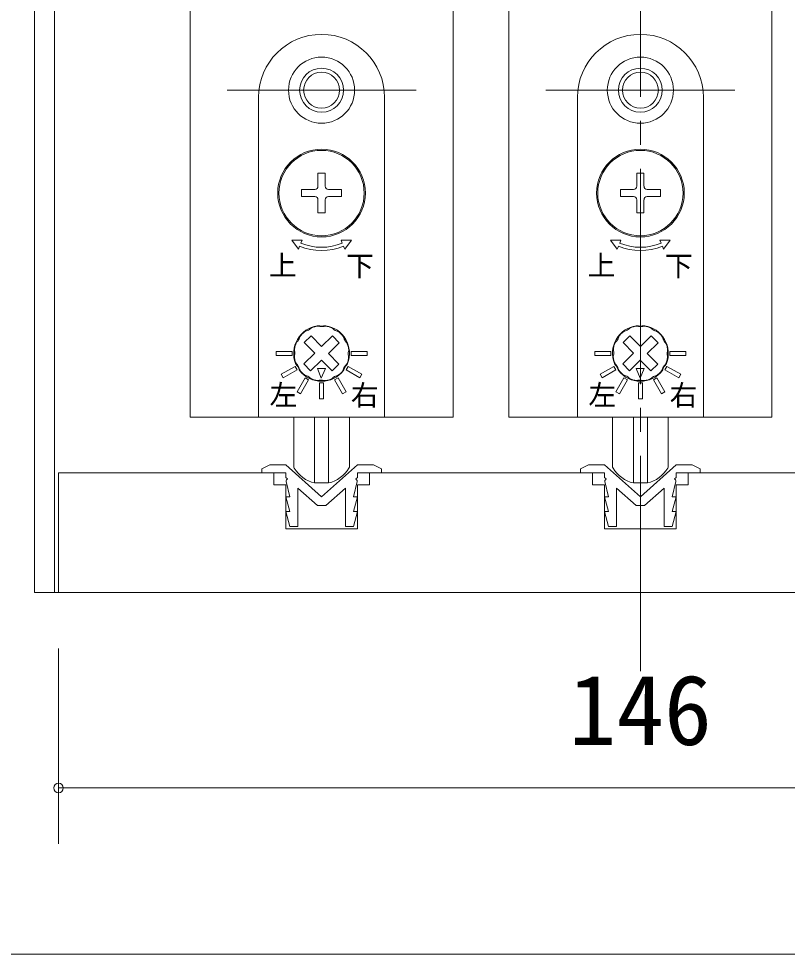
# Model space of a CAD drawing. Units: millimetres on the paper, enlarged 10 times, with parts at other scales. Extents: x -2000 to 2000, y -1385 to 1385.
# Drawn here: x -1068.7 to -747.2, y -67.5 to 323.6 of the extents above; entities that cross this region are included whole.
import ezdxf
from ezdxf.enums import TextEntityAlignment as Align

# ---------------------------------------------------------------- set-up
doc = ezdxf.new("R2010")
doc.units = ezdxf.units.MM
doc.header["$LTSCALE"] = 10
doc.header["$PDMODE"] = 32
doc.header["$PDSIZE"] = 4
doc.linetypes.add('CHAIN2', pattern=[12, 9, -1, 1, -1])
doc.linetypes.add('USER1', pattern=[19.05, 12.7, -6.35])
for name, color, linetype, lineweight in [('1-0_H-SYM', 7, 'Continuous', 20), ('1-1_0', 7, 'Continuous', 20), ('2-0_18', 7, 'Continuous', 18)]:
    doc.layers.add(name, color=color, linetype=linetype, lineweight=lineweight)
doc.styles.add('ＭＳ ゴシック', font='')
doc.styles.get('ＭＳ ゴシック').set_extended_font_data('MS Gothic')

msp = doc.modelspace()

# ---------------------------------------------------------------- linework, layer by layer
at = {"layer": '1-0_H-SYM'}
msp.add_line((380, -67.5), (-1950, -67.5), dxfattribs=at)
at = {"layer": '1-1_0'}
msp.add_lwpolyline([(380, -67.5), (-1950, -67.5), (-1950, 1335)], dxfattribs=at)
at = {"layer": '2-0_18', "color": 4, "linetype": 'CHAIN2', "lineweight": 9}
msp.add_line((-808.67, 1100.84), (-808.67, 50.35), dxfattribs=at)
at = {"layer": '2-0_18', "lineweight": 20}
for p, q in [((-1062, 575.35), (-1062, 83.68)), ((-1053.67, 575.35), (-1053.67, 83.68)), ((-997, 575.35), (-997, 157.02)), ((-887, 575.35), (-887, 157.02)), ((-863.67, 575.35), (-863.67, 157.02)), ((-753.67, 575.35), (-753.67, 157.02)), ((-997, 157.02), (-887, 157.02)), ((-863.67, 157.02), (-753.67, 157.02)), ((-957, 137.02), (-942, 123.68)), ((-942, 123.68), (-927, 137.02)), ((-927, 137.02), (-920.33, 137.02)), ((-920.33, 137.02), (-917, 135.35)), ((-823.67, 137.02), (-808.67, 123.68)), ((-808.67, 123.68), (-793.67, 137.02)), ((-793.67, 137.02), (-787, 137.02)), ((-787, 137.02), (-783.67, 135.35)), ((-962, 133.68), (-1052, 133.68)), ((-957, 133.68), (-967, 133.68)), ((-957, 131.83), (-957, 133.68)), ((-917, 133.68), (-927, 133.68)), ((-927, 133.68), (-927, 131.83)), ((-922, 133.68), (-922, 128.68)), ((-828.67, 133.68), (-922, 133.68)), ((-917, 135.35), (-917, 133.68)), ((-823.67, 133.68), (-833.67, 133.68)), ((-823.67, 131.83), (-823.67, 133.68)), ((-783.67, 133.68), (-793.67, 133.68)), ((-793.67, 133.68), (-793.67, 131.83)), ((-788.67, 133.68), (-788.67, 128.68)), ((-695.33, 133.68), (-788.67, 133.68)), ((-783.67, 135.35), (-783.67, 133.68)), ((-956.27, 131.18), (-957, 131.83)), ((-955.33, 123.68), (-956.88, 130.05)), ((-956.63, 130.87), (-956.27, 131.18)), ((-927.12, 130.05), (-928.67, 123.68)), ((-822.94, 131.18), (-823.67, 131.83)), ((-822, 123.68), (-823.55, 130.05)), ((-823.29, 130.87), (-822.94, 131.18)), ((-793.79, 130.05), (-795.33, 123.68)), ((-957, 128.68), (-957, 110.35)), ((-943.71, 120.02), (-952, 127.39)), ((-932, 127.39), (-940.29, 120.02)), ((-932, 111.35), (-932, 127.39)), ((-922, 128.68), (-927, 128.68)), ((-927, 110.35), (-927, 128.68)), ((-823.67, 128.68), (-823.67, 110.35)), ((-810.38, 120.02), (-818.67, 127.39)), ((-798.67, 127.39), (-806.96, 120.02)), ((-798.67, 111.35), (-798.67, 127.39)), ((-788.67, 128.68), (-793.67, 128.68)), ((-793.67, 110.35), (-793.67, 128.68)), ((-957, 123.68), (-955.33, 123.68)), ((-928.67, 123.68), (-927, 123.68)), ((-927, 123.68), (-928.67, 117.52)), ((-823.67, 123.68), (-822, 123.68)), ((-795.33, 123.68), (-793.67, 123.68)), ((-793.67, 123.68), (-795.33, 117.52)), ((-955.33, 111.35), (-957, 117.52)), ((-940.29, 120.02), (-943.71, 120.02)), ((-928.67, 117.52), (-927, 117.52)), ((-927, 117.52), (-928.67, 111.35)), ((-822, 111.35), (-823.67, 117.52)), ((-806.96, 120.02), (-810.38, 120.02)), ((-795.33, 117.52), (-793.67, 117.52)), ((-793.67, 117.52), (-795.33, 111.35)), ((-927, 110.35), (-957, 110.35)), ((-928.67, 111.35), (-932, 111.35)), ((-793.67, 110.35), (-823.67, 110.35)), ((-795.33, 111.35), (-798.67, 111.35)), ((-1062, 83.68), (-555.33, 83.68))]:
    msp.add_line(p, q, dxfattribs=at)
at = {"layer": '2-0_18', "color": 2, "linetype": 'USER1'}
for p, q in [((-981.5, 293.68), (-902.5, 293.68)), ((-848.17, 293.68), (-769.17, 293.68))]:
    msp.add_line(p, q, dxfattribs=at)
at = {"layer": '2-0_18'}
for p, q in [((-968.33, 290.68), (-968.33, 157.02)), ((-915.67, 157.02), (-915.67, 290.68)), ((-835, 290.68), (-835, 157.02)), ((-782.33, 157.02), (-782.33, 290.68)), ((-940.5, 259.02), (-943.5, 259.02)), ((-943.5, 253.52), (-943.5, 259.02)), ((-940.5, 253.52), (-940.5, 259.02)), ((-807.17, 259.02), (-810.17, 259.02)), ((-810.17, 253.52), (-810.17, 259.02)), ((-807.17, 253.52), (-807.17, 259.02)), ((-933.67, 252.18), (-939.17, 252.18)), ((-933.67, 252.18), (-933.67, 249.18)), ((-800.33, 252.18), (-805.83, 252.18)), ((-800.33, 252.18), (-800.33, 249.18)), ((-944.83, 249.18), (-950.33, 249.18)), ((-943.5, 242.35), (-943.5, 247.85)), ((-940.5, 242.35), (-940.5, 247.85)), ((-933.67, 249.18), (-939.17, 249.18)), ((-811.5, 249.18), (-817, 249.18)), ((-810.17, 242.35), (-810.17, 247.85)), ((-807.17, 242.35), (-807.17, 247.85)), ((-800.33, 249.18), (-805.83, 249.18)), ((-940.5, 242.35), (-943.5, 242.35)), ((-807.17, 242.35), (-810.17, 242.35)), ((-944.83, 183.72), (-949.25, 188.25)), ((-941.97, 186.51), (-937.43, 190.94)), ((-811.5, 183.72), (-815.92, 188.25)), ((-808.63, 186.51), (-804.1, 190.94)), ((-949.36, 179.3), (-944.83, 183.72)), ((-946.57, 176.43), (-942.04, 180.86)), ((-937.61, 176.32), (-942.04, 180.86)), ((-816.03, 179.3), (-811.5, 183.72)), ((-813.24, 176.43), (-808.7, 180.86)), ((-804.28, 176.32), (-808.7, 180.86)), ((-946.57, 176.43), (-949.36, 179.3)), ((-934.75, 179.12), (-937.61, 176.32)), ((-813.24, 176.43), (-816.03, 179.3)), ((-801.42, 179.12), (-804.28, 176.32)), ((-968.33, 157.02), (-915.67, 157.02)), ((-953.67, 136.57), (-953.67, 157.02)), ((-944.92, 157.02), (-944.92, 129.51)), ((-939.08, 157.02), (-939.08, 129.51)), ((-930.33, 157.02), (-930.33, 136.57)), ((-835, 157.02), (-782.33, 157.02)), ((-820.33, 136.57), (-820.33, 157.02)), ((-811.58, 157.02), (-811.58, 129.51)), ((-805.75, 157.02), (-805.75, 129.51)), ((-797, 157.02), (-797, 136.57)), ((-944.92, 129.51), (-939.08, 129.51)), ((-811.58, 129.51), (-805.75, 129.51))]:
    msp.add_line(p, q, dxfattribs=at)
at = {"layer": '2-0_18', "color": 4, "lineweight": 9}
for p, q in [((-1052, -21.32), (-1052, 60.35)), ((-565.33, 2.02), (-1052, 2.02))]:
    msp.add_line(p, q, dxfattribs=at)
at = {"layer": '2-0_18'}
for points in [[(-944.83, 252.18), (-950.33, 252.18), (-950.33, 249.18)], [(-811.5, 252.18), (-817, 252.18), (-817, 249.18)], [(-950.68, 229.74), (-950.17, 230.98), (-954.49, 230.98), (-951.7, 227.28), (-951.19, 228.51)], [(-932.82, 228.51), (-932.31, 227.28), (-929.51, 230.98), (-933.84, 230.98), (-933.33, 229.74)], [(-817.34, 229.74), (-816.83, 230.98), (-821.16, 230.98), (-818.36, 227.28), (-817.85, 228.51)], [(-799.48, 228.51), (-798.97, 227.28), (-796.18, 230.98), (-800.5, 230.98), (-799.99, 229.74)], [(-941.97, 186.51), (-946.39, 191.05), (-949.25, 188.25)], [(-934.75, 179.12), (-939.17, 183.65), (-934.64, 188.07), (-937.43, 190.94)], [(-808.63, 186.51), (-813.06, 191.05), (-815.92, 188.25)], [(-801.42, 179.12), (-805.84, 183.65), (-801.31, 188.07), (-804.1, 190.94)]]:
    msp.add_lwpolyline(points, dxfattribs=at)
for points in [[(-961, 182.85), (-954.33, 182.85), (-954.33, 184.52), (-961, 184.52)], [(-923, 184.52), (-929.67, 184.52), (-929.67, 182.85), (-923, 182.85)], [(-827.67, 182.85), (-821, 182.85), (-821, 184.52), (-827.67, 184.52)], [(-789.67, 184.52), (-796.33, 184.52), (-796.33, 182.85), (-789.67, 182.85)], [(-958.04, 173.46), (-952.27, 176.8), (-953.1, 178.24), (-958.87, 174.91)], [(-942.13, 173.35), (-940.41, 177.33), (-943.75, 177.37)], [(-925.13, 174.91), (-930.9, 178.24), (-931.74, 176.8), (-925.96, 173.46)], [(-824.71, 173.46), (-818.93, 176.8), (-819.77, 178.24), (-825.54, 174.91)], [(-808.79, 173.35), (-807.08, 177.33), (-810.41, 177.37)], [(-791.8, 174.91), (-797.57, 178.24), (-798.4, 176.8), (-792.63, 173.46)], [(-950.78, 166.81), (-947.45, 172.59), (-948.89, 173.42), (-952.22, 167.65)], [(-931.78, 167.65), (-935.11, 173.42), (-936.56, 172.59), (-933.22, 166.81)], [(-817.45, 166.81), (-814.11, 172.59), (-815.56, 173.42), (-818.89, 167.65)], [(-798.45, 167.65), (-801.78, 173.42), (-803.22, 172.59), (-799.89, 166.81)], [(-941.17, 171.35), (-942.83, 171.35), (-942.83, 164.68), (-941.17, 164.68)], [(-807.83, 171.35), (-809.5, 171.35), (-809.5, 164.68), (-807.83, 164.68)]]:
    msp.add_lwpolyline(points, close=True, dxfattribs=at)
at = {"layer": '2-0_18', "lineweight": 20}
for points in [[(-967, 133.68), (-967, 135.35), (-963.67, 137.02), (-957, 137.02)], [(-833.67, 133.68), (-833.67, 135.35), (-830.33, 137.02), (-823.67, 137.02)], [(-1052, 133.68), (-1052, 83.68), (-565.33, 83.68), (-565.33, 133.68)], [(-962, 133.68), (-962, 128.68), (-957, 128.68)], [(-828.67, 133.68), (-828.67, 128.68), (-823.67, 128.68)], [(-927, 131.83), (-927.73, 131.18), (-927.38, 130.87)], [(-793.67, 131.83), (-794.4, 131.18), (-794.04, 130.87)], [(-952, 127.39), (-952, 111.35), (-955.33, 111.35)], [(-818.67, 127.39), (-818.67, 111.35), (-822, 111.35)], [(-957, 117.52), (-955.33, 117.52), (-957, 123.68)], [(-823.67, 117.52), (-822, 117.52), (-823.67, 123.68)]]:
    msp.add_lwpolyline(points, dxfattribs=at)
at = {"layer": '2-0_18'}
for centre, radius in [((-942, 293.68), 13.83), ((-808.67, 293.68), 13.83), ((-942, 293.68), 9.17), ((-942, 293.68), 7.5), ((-808.67, 293.68), 9.17), ((-808.67, 293.68), 7.5), ((-942, 250.68), 18.33), ((-942, 250.68), 17.83), ((-808.67, 250.68), 18.33), ((-808.67, 250.68), 17.83)]:
    msp.add_circle(centre, radius, dxfattribs=at)
for centre, radius, start, end in [((-942, 290.68), 26.33, 0, 180), ((-808.67, 290.68), 26.33, 0, 180), ((-944.83, 253.52), 1.33, 270, 360), ((-939.17, 253.52), 1.33, 180, 270), ((-811.5, 253.52), 1.33, 270, 360), ((-805.83, 253.52), 1.33, 180, 270), ((-944.83, 247.85), 1.33, 360, 90), ((-939.17, 247.85), 1.33, 90, 180), ((-811.5, 247.85), 1.33, 360, 90), ((-805.83, 247.85), 1.33, 90, 180), ((-942, 250.68), 24, 247.5, 292.5), ((-942, 250.68), 22.67, 247.5, 292.5), ((-808.67, 250.68), 24, 247.5, 292.5), ((-808.67, 250.68), 22.67, 247.5, 292.5), ((-942, 183.68), 11.67, 98.903, 201.097), ((-942, 183.68), 11.5, 130.4243, 138.1743), ((-947.3, 189.9), 3.33, 99.8787, 130.4243), ((-942, 183.68), 11.17, 116.9003, 121.6983), ((-944.55, 191.44), 3.33, 108.1743, 138.72), ((-942, 183.68), 11.5, 100.4243, 108.1743), ((-943.48, 191.72), 3.33, 69.8787, 100.4243), ((-943.45, 192.91), 2.33, 72.6114, 98.903), ((-942, 197.52), 2.5, 252.6114, 287.3886), ((-942, 183.68), 11.17, 86.9003, 91.6983), ((-940.33, 191.68), 3.33, 78.1743, 108.72), ((-940.56, 192.91), 2.33, 81.097, 107.3886), ((-942, 183.68), 11.67, 338.903, 81.097), ((-942, 183.68), 11.5, 70.4243, 78.1743), ((-939.26, 191.38), 3.33, 39.8787, 70.4243), ((-942, 183.68), 11.17, 56.9003, 61.6983), ((-936.56, 189.77), 3.33, 48.1743, 78.72), ((-942, 183.68), 11.5, 40.4243, 48.1743), ((-808.67, 183.68), 11.67, 98.903, 201.097), ((-808.67, 183.68), 11.5, 130.4243, 138.1743), ((-813.96, 189.9), 3.33, 99.8787, 130.4243), ((-808.67, 183.68), 11.17, 116.9003, 121.6983), ((-811.22, 191.44), 3.33, 108.1743, 138.72), ((-808.67, 183.68), 11.5, 100.4243, 108.1743), ((-810.15, 191.72), 3.33, 69.8787, 100.4243), ((-810.11, 192.91), 2.33, 72.6114, 98.903), ((-808.67, 197.52), 2.5, 252.6114, 287.3886), ((-808.67, 183.68), 11.17, 86.9003, 91.6983), ((-806.99, 191.68), 3.33, 78.1743, 108.72), ((-807.22, 192.91), 2.33, 81.097, 107.3886), ((-808.67, 183.68), 11.67, 338.903, 81.097), ((-808.67, 183.68), 11.5, 70.4243, 78.1743), ((-805.93, 191.38), 3.33, 39.8787, 70.4243), ((-808.67, 183.68), 11.17, 56.9003, 61.6983), ((-803.22, 189.77), 3.33, 48.1743, 78.72), ((-808.67, 183.68), 11.5, 40.4243, 48.1743), ((-949.7, 186.42), 3.33, 129.8787, 160.4243), ((-942, 183.68), 11.17, 146.9003, 151.6983), ((-948.09, 189.13), 3.33, 138.1743, 168.72), ((-935.78, 188.98), 3.33, 9.8787, 40.4243), ((-942, 183.68), 11.17, 26.9003, 31.6983), ((-934.24, 186.23), 3.33, 18.1743, 48.72), ((-816.36, 186.42), 3.33, 129.8787, 160.4243), ((-808.67, 183.68), 11.17, 146.9003, 151.6983), ((-814.75, 189.13), 3.33, 138.1743, 168.72), ((-802.45, 188.98), 3.33, 9.8787, 40.4243), ((-808.67, 183.68), 11.17, 26.9003, 31.6983), ((-800.91, 186.23), 3.33, 18.1743, 48.72), ((-949.99, 185.36), 3.33, 168.1743, 198.72), ((-942, 183.68), 11.5, 160.4243, 168.1743), ((-942, 183.68), 11.17, 176.9003, 181.6983), ((-942, 183.68), 11.5, 10.4243, 18.1743), ((-942, 183.68), 11.17, 356.9003, 1.6983), ((-933.97, 185.16), 3.33, 339.8787, 10.4243), ((-816.66, 185.36), 3.33, 168.1743, 198.72), ((-808.67, 183.68), 11.5, 160.4243, 168.1743), ((-808.67, 183.68), 11.17, 176.9003, 181.6983), ((-808.67, 183.68), 11.5, 10.4243, 18.1743), ((-808.67, 183.68), 11.17, 356.9003, 1.6983), ((-800.64, 185.16), 3.33, 339.8787, 10.4243), ((-950.03, 182.21), 3.33, 159.8787, 190.4243), ((-942, 183.68), 11.5, 190.4243, 198.1743), ((-949.76, 181.14), 3.33, 198.1743, 228.72), ((-942, 183.68), 11.5, 340.4243, 348.1743), ((-934.01, 182.01), 3.33, 348.1743, 18.72), ((-816.7, 182.21), 3.33, 159.8787, 190.4243), ((-808.67, 183.68), 11.5, 190.4243, 198.1743), ((-816.43, 181.14), 3.33, 198.1743, 228.72), ((-808.67, 183.68), 11.5, 340.4243, 348.1743), ((-800.67, 182.01), 3.33, 348.1743, 18.72), ((-950.71, 180.33), 2.33, 201.097, 227.3886), ((-953.98, 176.77), 2.5, 12.6114, 47.3886), ((-942, 183.68), 11.17, 206.9003, 211.6983), ((-949.26, 177.82), 2.33, 192.6114, 218.903), ((-948.22, 178.39), 3.33, 189.8787, 220.4243), ((-942, 183.68), 11.67, 218.903, 321.097), ((-942, 183.68), 11.5, 220.4243, 228.1743), ((-942, 183.68), 11.5, 310.4243, 318.1743), ((-935.92, 178.24), 3.33, 318.1743, 348.72), ((-934.74, 177.82), 2.33, 321.097, 347.3886), ((-942, 183.68), 11.17, 326.9003, 331.6983), ((-930.02, 176.77), 2.5, 132.6114, 167.3886), ((-934.31, 180.95), 3.33, 309.8787, 340.4243), ((-933.29, 180.33), 2.33, 312.6114, 338.903), ((-817.38, 180.33), 2.33, 201.097, 227.3886), ((-820.65, 176.77), 2.5, 12.6114, 47.3886), ((-808.67, 183.68), 11.17, 206.9003, 211.6983), ((-815.93, 177.82), 2.33, 192.6114, 218.903), ((-814.88, 178.39), 3.33, 189.8787, 220.4243), ((-808.67, 183.68), 11.67, 218.903, 321.097), ((-808.67, 183.68), 11.5, 220.4243, 228.1743), ((-808.67, 183.68), 11.5, 310.4243, 318.1743), ((-802.58, 178.24), 3.33, 318.1743, 348.72), ((-801.4, 177.82), 2.33, 321.097, 347.3886), ((-808.67, 183.68), 11.17, 326.9003, 331.6983), ((-796.69, 176.77), 2.5, 132.6114, 167.3886), ((-800.97, 180.95), 3.33, 309.8787, 340.4243), ((-799.96, 180.33), 2.33, 312.6114, 338.903), ((-947.45, 177.6), 3.33, 228.1743, 258.72), ((-942, 183.68), 11.17, 236.9003, 241.6983), ((-944.74, 175.99), 3.33, 219.8787, 250.4243), ((-942, 183.68), 11.5, 250.4243, 258.1743), ((-943.67, 175.69), 3.33, 258.1743, 288.72), ((-942, 183.68), 11.17, 266.9003, 271.6983), ((-940.52, 175.65), 3.33, 249.8787, 280.4243), ((-942, 183.68), 11.5, 280.4243, 288.1743), ((-939.45, 175.93), 3.33, 288.1743, 318.72), ((-942, 183.68), 11.17, 296.9003, 301.6983), ((-936.71, 177.47), 3.33, 279.8787, 310.4243), ((-814.11, 177.6), 3.33, 228.1743, 258.72), ((-808.67, 183.68), 11.17, 236.9003, 241.6983), ((-811.4, 175.99), 3.33, 219.8787, 250.4243), ((-808.67, 183.68), 11.5, 250.4243, 258.1743), ((-810.34, 175.69), 3.33, 258.1743, 288.72), ((-808.67, 183.68), 11.17, 266.9003, 271.6983), ((-807.19, 175.65), 3.33, 249.8787, 280.4243), ((-808.67, 183.68), 11.5, 280.4243, 288.1743), ((-806.12, 175.93), 3.33, 288.1743, 318.72), ((-808.67, 183.68), 11.17, 296.9003, 301.6983), ((-803.37, 177.47), 3.33, 279.8787, 310.4243), ((-952, 136.57), 1.67, 180, 210.5607), ((-941.96, 142.51), 13.33, 210.5607, 257.1614), ((-942.05, 142.51), 13.33, 282.8386, 329.4393), ((-932, 136.57), 1.67, 329.4393, 360), ((-818.67, 136.57), 1.67, 180, 210.5607), ((-808.62, 142.51), 13.33, 210.5607, 257.1614), ((-808.71, 142.51), 13.33, 282.8386, 329.4393), ((-798.67, 136.57), 1.67, 329.4393, 360)]:
    msp.add_arc(centre, radius, start, end, dxfattribs=at)
at = {"layer": '2-0_18', "lineweight": 20}
for centre, start, end in [((-956.07, 130.25), 131.6335, 193.6713), ((-927.93, 130.25), 346.3287, 48.3665), ((-822.74, 130.25), 131.6335, 193.6713), ((-794.6, 130.25), 346.3287, 48.3665)]:
    msp.add_arc(centre, 0.833, start, end, dxfattribs=at)
at = {"layer": '2-0_18', "color": 4}
msp.add_point((-1052, 2.02), dxfattribs=at)

# ---------------------------------------------------------------- texts
at = {"layer": '2-0_18', "style": 'ＭＳ ゴシック'}
for s, height, p in [('上', 8.55, (-964.08, 213.63)), ('下', 8.55, (-931.76, 213.37)), ('上', 8.55, (-830.74, 213.63)), ('下', 8.55, (-798.42, 213.37)), ('左', 8.55, (-963.77, 159.45)), ('右', 8.55, (-929.79, 159.36)), ('左', 8.55, (-830.43, 159.45)), ('右', 8.55, (-796.45, 159.36)), ('146', 29.33, (-838.67, 11.18))]:
    msp.add_text(s, height=height, dxfattribs=at).set_placement(p, align=Align.BOTTOM_LEFT)

doc.saveas('drawing.dxf')
